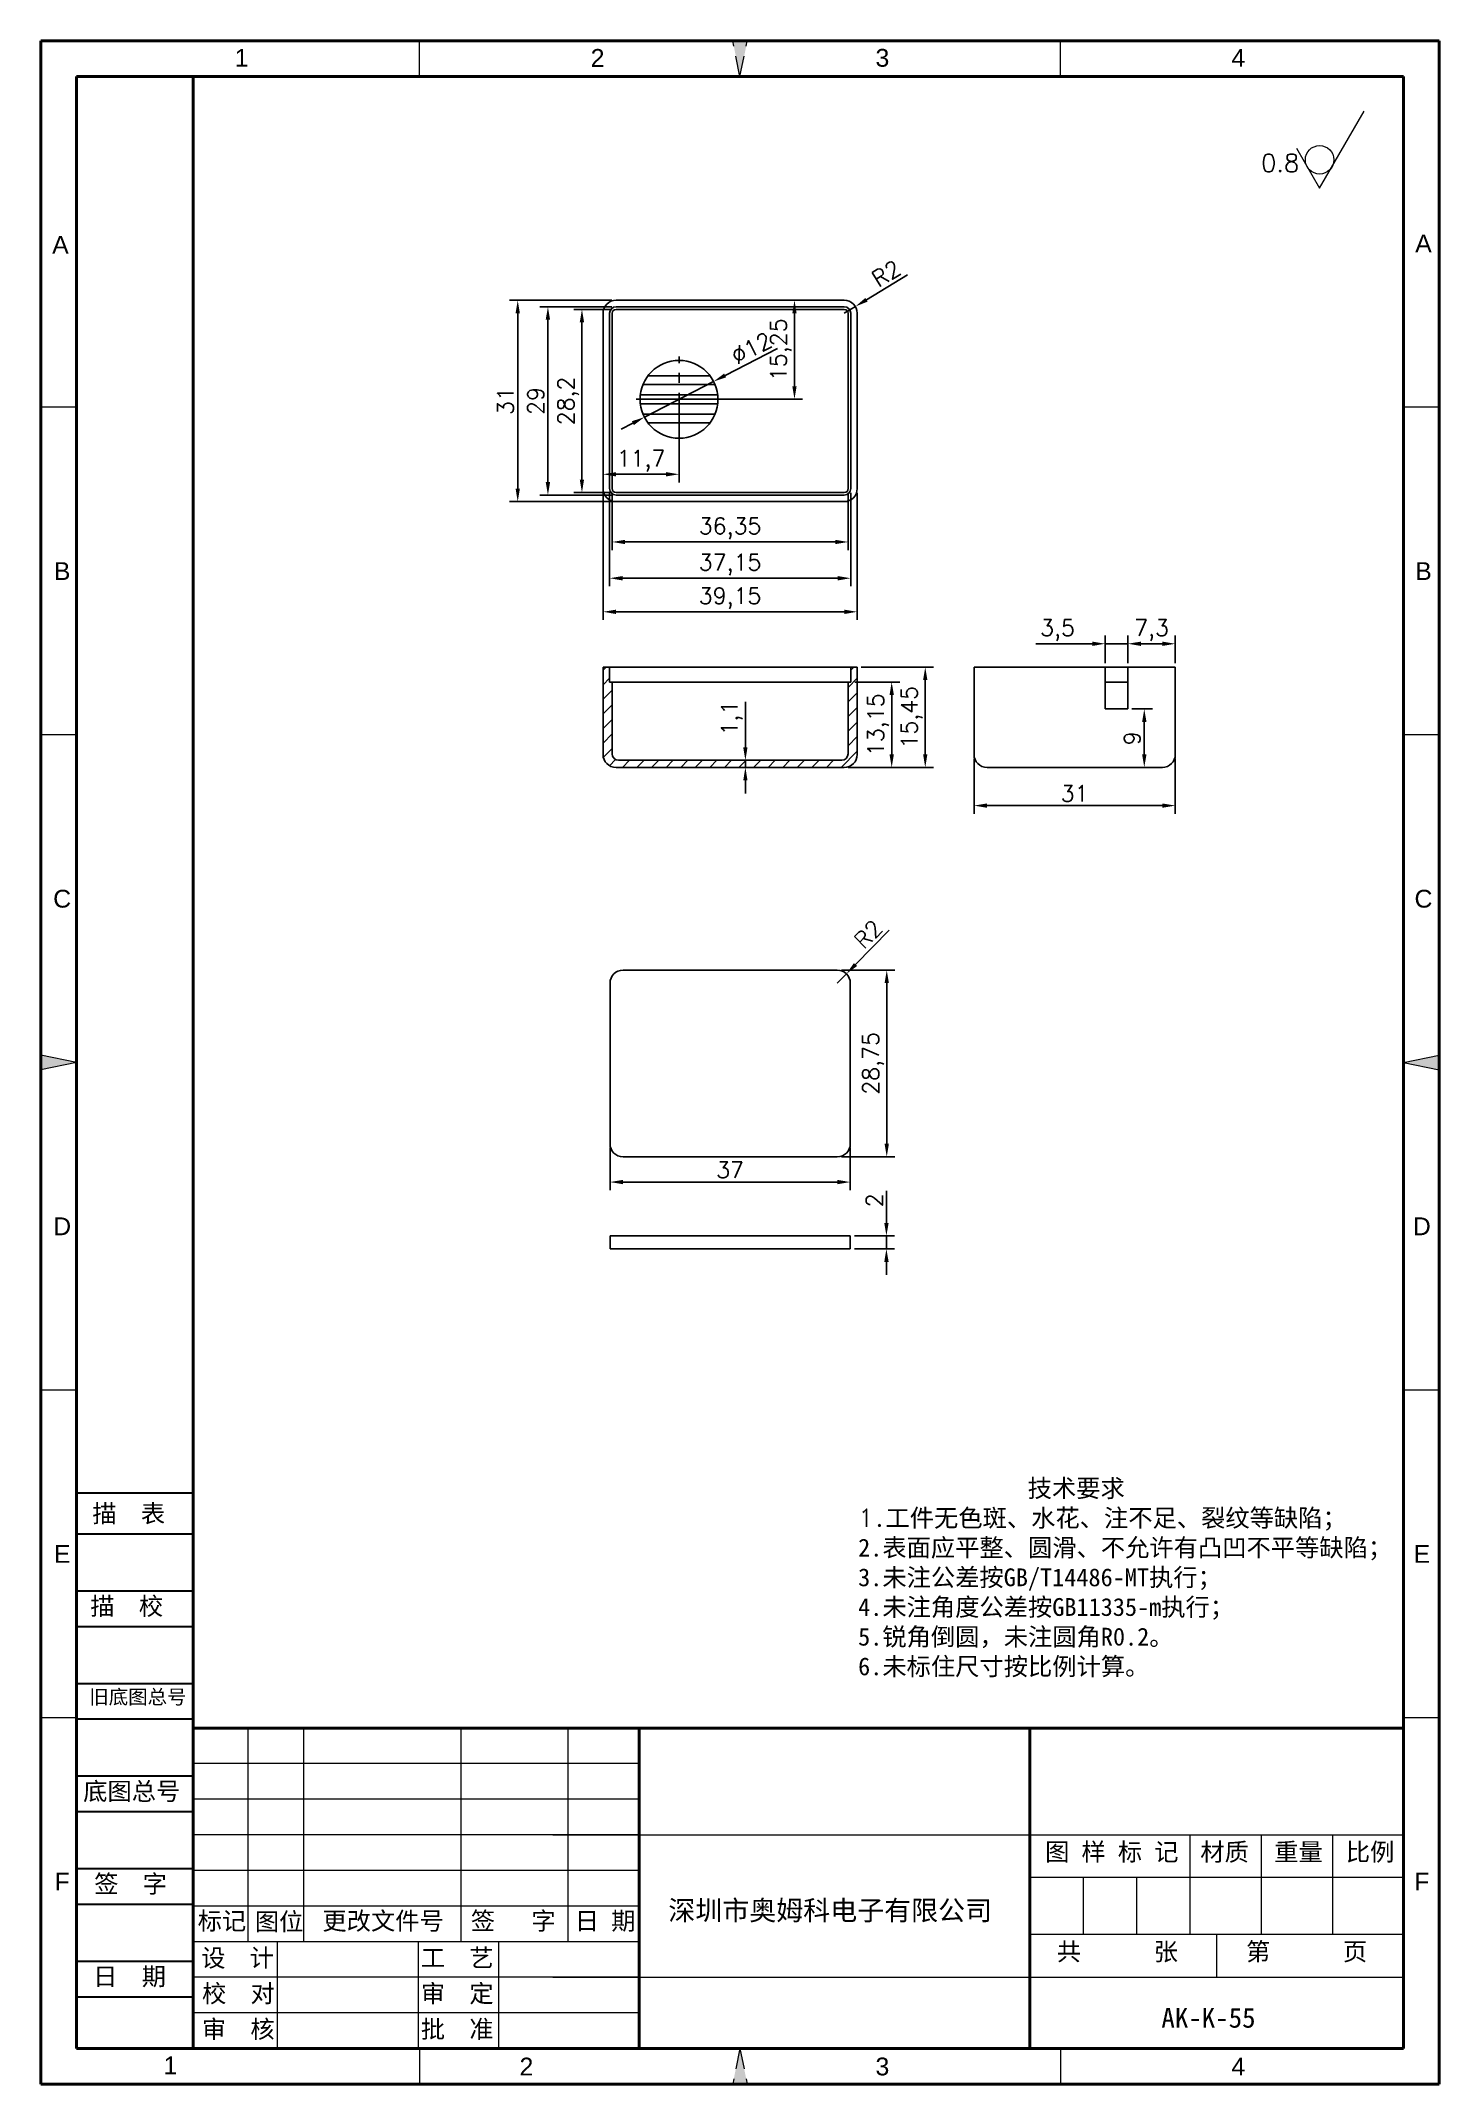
# Model space of a CAD drawing. Header units: millimetres. Extents: x 8575 to 8790, y -471 to -157.
import ezdxf
from ezdxf.enums import TextEntityAlignment as Align

# ---------------------------------------------------------------- set-up
doc = ezdxf.new("R2010")
doc.units = ezdxf.units.MM
for name, pattern in [('ACAD_ISO10W100', [18, 12, -3, 0, -3]), ('CENTER', [50.8, 31.75, -6.35, 6.35, -6.35]), ('HIDDEN2', [4.7625, 3.175, -1.5875])]:
    doc.linetypes.add(name, pattern=pattern)
for name, color, linetype, lineweight in [('dim', 82, 'Continuous', 9), ('图层1', 7, 'ACAD_ISO10W100', 15), ('图层2', 7, 'Continuous', 30), ('图层3', 7, 'Continuous', 15), ('图层4', 7, 'Continuous', 40), ('图层5', 7, 'HIDDEN2', 15), ('细实线', 3, 'Continuous', 18)]:
    doc.layers.add(name, color=color, linetype=linetype, lineweight=lineweight)
doc.layers.add('尺寸线', color=7, linetype='Continuous')
doc.styles.get("Standard").update_dxf_attribs({"font": 'txt', "bigfont": 'gbcbig.shx'})
doc.styles.add('样式 3', font='', dxfattribs={"height": 3.8})
doc.styles.get('样式 3').set_extended_font_data('Arial')
doc.dimstyles.new('ISO-25', dxfattribs={"dimtxt": 2.5, "dimasz": 2.5, "dimexe": 1.25, "dimexo": 0.625, "dimtad": 1, "dimtxsty": 'Standard', "dimcen": 2.5, "dimadec": 0, "dimazin": 0, "dimtfac": 1, "dimtmove": 0, "dimatfit": 3, "dimfxl": 0, "dimarcsym": 0})

# ---------------------------------------------------------------- blocks, each defined once
blk = doc.blocks.new('*D358')
at = {"layer": 'Defpoints', "color": 0}
for p in [(8648.24, -196.63), (8663.38, -196.63), (8663.38, -227.63)]:
    blk.add_point(p, dxfattribs=at)
at = {"layer": 'dim', "color": 0, "lineweight": -2}
for p, q in [((8662.75, -196.63), (8646.99, -196.63)), ((8648.24, -225.63), (8648.24, -198.63)), ((8662.75, -227.63), (8646.99, -227.63))]:
    blk.add_line(p, q, dxfattribs=at)
at = {"layer": 'dim', "color": 0}
for points in [[(8647.91, -198.63), (8648.57, -198.63), (8648.24, -196.63)], [(8647.91, -225.63), (8648.57, -225.63), (8648.24, -227.63)]]:
    blk.add_solid(points, dxfattribs=at)
at = {"layer": 'dim', "color": 0, "insert": (8646.36, -212.13), "char_height": 2.5, "attachment_point": 5, "rotation": 90}
blk.add_mtext('31', dxfattribs=at)
blk = doc.blocks.new('*D359')
at = {"layer": 'Defpoints', "color": 0}
for p in [(8661.38, -225.63), (8700.53, -225.63), (8700.53, -244.59)]:
    blk.add_point(p, dxfattribs=at)
at = {"layer": 'dim', "color": 0, "lineweight": -2}
for p, q in [((8661.38, -226.25), (8661.38, -245.84)), ((8700.53, -226.25), (8700.53, -245.84)), ((8663.38, -244.59), (8698.53, -244.59))]:
    blk.add_line(p, q, dxfattribs=at)
at = {"layer": 'dim', "color": 0}
for points in [[(8663.38, -244.26), (8663.38, -244.93), (8661.38, -244.59)], [(8698.53, -244.26), (8698.53, -244.93), (8700.53, -244.59)]]:
    blk.add_solid(points, dxfattribs=at)
at = {"layer": 'dim', "color": 0, "insert": (8680.95, -242.51), "char_height": 2.5, "attachment_point": 5}
blk.add_mtext('39,15', dxfattribs=at)
blk = doc.blocks.new('*D360')
at = {"layer": 'Defpoints', "color": 0}
for p in [(8662.38, -225.63), (8699.53, -225.63), (8662.38, -239.42)]:
    blk.add_point(p, dxfattribs=at)
at = {"layer": 'dim', "color": 0, "lineweight": -2}
for p, q in [((8662.38, -226.25), (8662.38, -240.67)), ((8699.53, -226.25), (8699.53, -240.67)), ((8697.53, -239.42), (8664.38, -239.42))]:
    blk.add_line(p, q, dxfattribs=at)
at = {"layer": 'dim', "color": 0}
for points in [[(8664.38, -239.09), (8664.38, -239.76), (8662.38, -239.42)], [(8697.53, -239.09), (8697.53, -239.76), (8699.53, -239.42)]]:
    blk.add_solid(points, dxfattribs=at)
at = {"layer": 'dim', "color": 0, "insert": (8680.95, -237.34), "char_height": 2.5, "attachment_point": 5}
blk.add_mtext('37,15', dxfattribs=at)
blk = doc.blocks.new('*D361')
at = {"layer": 'Defpoints', "color": 0}
for p in [(8662.78, -225.63), (8699.13, -225.63), (8699.13, -233.84)]:
    blk.add_point(p, dxfattribs=at)
at = {"layer": 'dim', "color": 0, "lineweight": -2}
for p, q in [((8662.78, -226.25), (8662.78, -235.09)), ((8699.13, -226.25), (8699.13, -235.09)), ((8664.78, -233.84), (8697.13, -233.84))]:
    blk.add_line(p, q, dxfattribs=at)
at = {"layer": 'dim', "color": 0}
for points in [[(8664.78, -233.51), (8664.78, -234.17), (8662.78, -233.84)], [(8697.13, -233.51), (8697.13, -234.17), (8699.13, -233.84)]]:
    blk.add_solid(points, dxfattribs=at)
at = {"layer": 'dim', "color": 0, "insert": (8680.95, -231.76), "char_height": 2.5, "attachment_point": 5}
blk.add_mtext('36,35', dxfattribs=at)
blk = doc.blocks.new('*D362')
at = {"layer": 'Defpoints', "color": 0}
for p in [(8652.89, -197.63), (8663.38, -197.63), (8663.38, -226.63)]:
    blk.add_point(p, dxfattribs=at)
at = {"layer": 'dim', "color": 0, "lineweight": -2}
for p, q in [((8662.75, -197.63), (8651.64, -197.63)), ((8652.89, -224.63), (8652.89, -199.63)), ((8662.75, -226.63), (8651.64, -226.63))]:
    blk.add_line(p, q, dxfattribs=at)
at = {"layer": 'dim', "color": 0}
for points in [[(8652.55, -199.63), (8653.22, -199.63), (8652.89, -197.63)], [(8652.55, -224.63), (8653.22, -224.63), (8652.89, -226.63)]]:
    blk.add_solid(points, dxfattribs=at)
at = {"layer": 'dim', "color": 0, "insert": (8651.01, -212.13), "char_height": 2.5, "attachment_point": 5, "rotation": 90}
blk.add_mtext('29', dxfattribs=at)
blk = doc.blocks.new('*D363')
at = {"layer": 'Defpoints', "color": 0}
for p in [(8663.38, -198.03), (8658.13, -226.23), (8663.38, -226.23)]:
    blk.add_point(p, dxfattribs=at)
at = {"layer": 'dim', "color": 0, "lineweight": -2}
for p, q in [((8662.75, -198.03), (8656.88, -198.03)), ((8658.13, -200.03), (8658.13, -224.23)), ((8662.75, -226.23), (8656.88, -226.23))]:
    blk.add_line(p, q, dxfattribs=at)
at = {"layer": 'dim', "color": 0}
for points in [[(8657.79, -200.03), (8658.46, -200.03), (8658.13, -198.03)], [(8657.79, -224.23), (8658.46, -224.23), (8658.13, -226.23)]]:
    blk.add_solid(points, dxfattribs=at)
at = {"layer": 'dim', "color": 0, "insert": (8656.04, -212.13), "char_height": 2.5, "attachment_point": 5, "rotation": 90}
blk.add_mtext('28,2', dxfattribs=at)
blk = doc.blocks.new('*D364')
at = {"layer": 'Defpoints', "color": 0}
for p in [(8700.24, -197.59), (8698.53, -198.63)]:
    blk.add_point(p, dxfattribs=at)
at = {"layer": 'dim', "color": 0, "lineweight": -2}
for p, q in [((8708.29, -192.7), (8701.95, -196.55)), ((8698.53, -198.63), (8700.24, -197.59))]:
    blk.add_line(p, q, dxfattribs=at)
at = {"layer": 'dim', "color": 0}
blk.add_solid([(8701.77, -196.27), (8702.12, -196.84), (8700.24, -197.59)], dxfattribs=at)
at = {"layer": 'dim', "color": 0, "insert": (8705, -192.51), "char_height": 2.5, "attachment_point": 5, "rotation": 31.2716}
blk.add_mtext('R2', dxfattribs=at)
blk = doc.blocks.new('*D365')
at = {"layer": 'Defpoints', "color": 0}
for p in [(8678.41, -209.13), (8667.75, -214.63)]:
    blk.add_point(p, dxfattribs=at)
at = {"layer": 'dim', "color": 0, "lineweight": -2}
for p, q in [((8688.26, -204.04), (8680.19, -208.21)), ((8667.75, -214.63), (8678.41, -209.13)), ((8665.97, -215.55), (8664.19, -216.47))]:
    blk.add_line(p, q, dxfattribs=at)
at = {"layer": 'dim', "color": 0}
for points in [[(8680.03, -207.91), (8680.34, -208.5), (8678.41, -209.13)], [(8665.82, -215.25), (8666.12, -215.85), (8667.75, -214.63)]]:
    blk.add_solid(points, dxfattribs=at)
at = {"layer": 'dim', "color": 0, "insert": (8684.25, -204), "char_height": 2.5, "attachment_point": 5, "rotation": 27.3189}
blk.add_mtext('∅12', dxfattribs=at)
blk = doc.blocks.new('*D366')
at = {"layer": 'Defpoints', "color": 0}
for p in [(8673.08, -196.63), (8690.86, -196.63), (8673.08, -211.88)]:
    blk.add_point(p, dxfattribs=at)
at = {"layer": 'dim', "color": 0, "lineweight": -2}
for p, q in [((8673.7, -196.63), (8692.11, -196.63)), ((8690.86, -209.88), (8690.86, -198.63)), ((8673.7, -211.88), (8692.11, -211.88))]:
    blk.add_line(p, q, dxfattribs=at)
at = {"layer": 'dim', "color": 0}
for points in [[(8690.53, -198.63), (8691.19, -198.63), (8690.86, -196.63)], [(8690.53, -209.88), (8691.19, -209.88), (8690.86, -211.88)]]:
    blk.add_solid(points, dxfattribs=at)
at = {"layer": 'dim', "color": 0, "insert": (8688.78, -204.25), "char_height": 2.5, "attachment_point": 5, "rotation": 90}
blk.add_mtext('15,25', dxfattribs=at)
blk = doc.blocks.new('*D367')
at = {"layer": 'Defpoints', "color": 0}
for p in [(8661.38, -212.13), (8673.08, -211.88), (8661.38, -223.42)]:
    blk.add_point(p, dxfattribs=at)
at = {"layer": 'dim', "color": 0, "lineweight": -2}
for p, q in [((8661.38, -212.75), (8661.38, -224.67)), ((8673.08, -212.5), (8673.08, -224.67)), ((8671.08, -223.42), (8663.38, -223.42))]:
    blk.add_line(p, q, dxfattribs=at)
at = {"layer": 'dim', "color": 0}
for points in [[(8663.38, -223.09), (8663.38, -223.75), (8661.38, -223.42)], [(8671.08, -223.09), (8671.08, -223.75), (8673.08, -223.42)]]:
    blk.add_solid(points, dxfattribs=at)
at = {"layer": 'dim', "color": 0, "insert": (8667.23, -221.34), "char_height": 2.5, "attachment_point": 5}
blk.add_mtext('11,7', dxfattribs=at)
blk = doc.blocks.new('*D368')
at = {"layer": 'Defpoints', "color": 0}
for p in [(8700.53, -253.1), (8711, -253.1), (8698.53, -268.55)]:
    blk.add_point(p, dxfattribs=at)
at = {"layer": 'dim', "color": 0, "lineweight": -2}
for p, q in [((8701.15, -253.1), (8712.25, -253.1)), ((8711, -266.55), (8711, -255.1)), ((8699.15, -268.55), (8712.25, -268.55))]:
    blk.add_line(p, q, dxfattribs=at)
at = {"layer": 'dim', "color": 0}
for points in [[(8710.67, -255.1), (8711.33, -255.1), (8711, -253.1)], [(8710.67, -266.55), (8711.33, -266.55), (8711, -268.55)]]:
    blk.add_solid(points, dxfattribs=at)
at = {"layer": 'dim', "color": 0, "insert": (8708.92, -260.83), "char_height": 2.5, "attachment_point": 5, "rotation": 90}
blk.add_mtext('15,45', dxfattribs=at)
blk = doc.blocks.new('*D369')
at = {"layer": 'Defpoints', "color": 0}
for p in [(8699.53, -255.4), (8705.83, -255.4), (8698.53, -268.55)]:
    blk.add_point(p, dxfattribs=at)
at = {"layer": 'dim', "color": 0, "lineweight": -2}
for p, q in [((8700.15, -255.4), (8707.08, -255.4)), ((8705.83, -266.55), (8705.83, -257.4)), ((8699.15, -268.55), (8707.08, -268.55))]:
    blk.add_line(p, q, dxfattribs=at)
at = {"layer": 'dim', "color": 0}
for points in [[(8705.5, -257.4), (8706.17, -257.4), (8705.83, -255.4)], [(8705.5, -266.55), (8706.17, -266.55), (8705.83, -268.55)]]:
    blk.add_solid(points, dxfattribs=at)
at = {"layer": 'dim', "color": 0, "insert": (8703.75, -261.98), "char_height": 2.5, "attachment_point": 5, "rotation": 90}
blk.add_mtext('13,15', dxfattribs=at)
blk = doc.blocks.new('*D370')
at = {"layer": 'Defpoints', "color": 0}
for p in [(8680.95, -267.45), (8680.95, -268.55), (8683.3, -267.45)]:
    blk.add_point(p, dxfattribs=at)
at = {"layer": 'dim', "color": 0, "lineweight": -2}
for p, q in [((8683.3, -265.45), (8683.3, -258.45)), ((8681.58, -267.45), (8684.55, -267.45)), ((8681.58, -268.55), (8684.55, -268.55)), ((8683.3, -268.55), (8683.3, -267.45)), ((8683.3, -270.55), (8683.3, -272.55))]:
    blk.add_line(p, q, dxfattribs=at)
at = {"layer": 'dim', "color": 0}
for points in [[(8682.97, -265.45), (8683.63, -265.45), (8683.3, -267.45)], [(8682.97, -270.55), (8683.63, -270.55), (8683.3, -268.55)]]:
    blk.add_solid(points, dxfattribs=at)
at = {"layer": 'dim', "color": 0, "insert": (8681.22, -260.95), "char_height": 2.5, "attachment_point": 5, "rotation": 90}
blk.add_mtext('1,1', dxfattribs=at)
blk = doc.blocks.new('*D371')
at = {"layer": 'Defpoints', "color": 0}
for p in [(8718.51, -266.63), (8749.51, -266.55), (8749.51, -274.43)]:
    blk.add_point(p, dxfattribs=at)
at = {"layer": 'dim', "color": 0, "lineweight": -2}
for p, q in [((8718.51, -267.25), (8718.51, -275.68)), ((8749.51, -267.18), (8749.51, -275.68)), ((8720.51, -274.43), (8747.51, -274.43))]:
    blk.add_line(p, q, dxfattribs=at)
at = {"layer": 'dim', "color": 0}
for points in [[(8720.51, -274.1), (8720.51, -274.76), (8718.51, -274.43)], [(8747.51, -274.1), (8747.51, -274.76), (8749.51, -274.43)]]:
    blk.add_solid(points, dxfattribs=at)
at = {"layer": 'dim', "color": 0, "insert": (8734.01, -272.56), "char_height": 2.5, "attachment_point": 5}
blk.add_mtext('31', dxfattribs=at)
blk = doc.blocks.new('*D372')
at = {"layer": 'Defpoints', "color": 0}
for p in [(8742.21, -259.55), (8742.21, -268.55), (8744.73, -268.55)]:
    blk.add_point(p, dxfattribs=at)
at = {"layer": 'dim', "color": 0, "lineweight": -2}
for p, q in [((8742.84, -259.55), (8745.98, -259.55)), ((8744.73, -261.55), (8744.73, -266.55)), ((8742.84, -268.55), (8745.98, -268.55))]:
    blk.add_line(p, q, dxfattribs=at)
at = {"layer": 'dim', "color": 0}
for points in [[(8744.4, -261.55), (8745.07, -261.55), (8744.73, -259.55)], [(8744.4, -266.55), (8745.07, -266.55), (8744.73, -268.55)]]:
    blk.add_solid(points, dxfattribs=at)
at = {"layer": 'dim', "color": 0, "insert": (8742.86, -264.05), "char_height": 2.5, "attachment_point": 5, "rotation": 90}
blk.add_mtext('9', dxfattribs=at)
blk = doc.blocks.new('*D373')
at = {"layer": 'Defpoints', "color": 0}
for p in [(8742.21, -249.51), (8738.71, -253.1), (8742.21, -253.1)]:
    blk.add_point(p, dxfattribs=at)
at = {"layer": 'dim', "color": 0, "lineweight": -2}
for p, q in [((8738.71, -252.48), (8738.71, -248.26)), ((8742.21, -252.48), (8742.21, -248.26)), ((8736.71, -249.51), (8728.04, -249.51)), ((8742.21, -249.51), (8738.71, -249.51)), ((8744.21, -249.51), (8746.21, -249.51))]:
    blk.add_line(p, q, dxfattribs=at)
at = {"layer": 'dim', "color": 0}
for points in [[(8736.71, -249.18), (8736.71, -249.85), (8738.71, -249.51)], [(8744.21, -249.18), (8744.21, -249.85), (8742.21, -249.51)]]:
    blk.add_solid(points, dxfattribs=at)
at = {"layer": 'dim', "color": 0, "insert": (8731.38, -247.43), "char_height": 2.5, "attachment_point": 5}
blk.add_mtext('3,5', dxfattribs=at)
blk = doc.blocks.new('*D374')
at = {"layer": 'Defpoints', "color": 0}
for p in [(8749.51, -249.51), (8742.21, -253.1), (8749.51, -253.1)]:
    blk.add_point(p, dxfattribs=at)
at = {"layer": 'dim', "color": 0, "lineweight": -2}
for p, q in [((8742.21, -252.48), (8742.21, -248.26)), ((8749.51, -252.48), (8749.51, -248.26)), ((8744.21, -249.51), (8747.51, -249.51))]:
    blk.add_line(p, q, dxfattribs=at)
at = {"layer": 'dim', "color": 0}
for points in [[(8744.21, -249.18), (8744.21, -249.85), (8742.21, -249.51)], [(8747.51, -249.18), (8747.51, -249.85), (8749.51, -249.51)]]:
    blk.add_solid(points, dxfattribs=at)
at = {"layer": 'dim', "color": 0, "insert": (8745.86, -247.43), "char_height": 2.5, "attachment_point": 5}
blk.add_mtext('7,3', dxfattribs=at)
blk = doc.blocks.new('*D375')
at = {"layer": 'Defpoints', "color": 0}
for p in [(8697.45, -301.75), (8698.86, -300.32)]:
    blk.add_point(p, dxfattribs=at)
at = {"layer": 'dim', "color": 0, "lineweight": -2}
for p, q in [((8705.46, -293.61), (8700.26, -298.9)), ((8697.45, -301.75), (8698.86, -300.32))]:
    blk.add_line(p, q, dxfattribs=at)
at = {"layer": 'dim', "color": 0}
blk.add_solid([(8700.02, -298.66), (8700.5, -299.13), (8698.86, -300.32)], dxfattribs=at)
at = {"layer": 'dim', "color": 0, "insert": (8702.22, -294.22), "char_height": 2.5, "attachment_point": 5, "rotation": 45.5027}
blk.add_mtext('R2', dxfattribs=at)
blk = doc.blocks.new('*D376')
at = {"layer": 'Defpoints', "color": 0}
for p in [(8697.45, -299.75), (8705.07, -299.75), (8697.45, -328.5)]:
    blk.add_point(p, dxfattribs=at)
at = {"layer": 'dim', "color": 0, "lineweight": -2}
for p, q in [((8698.08, -299.75), (8706.32, -299.75)), ((8705.07, -326.5), (8705.07, -301.75)), ((8698.08, -328.5), (8706.32, -328.5))]:
    blk.add_line(p, q, dxfattribs=at)
at = {"layer": 'dim', "color": 0}
for points in [[(8704.74, -301.75), (8705.4, -301.75), (8705.07, -299.75)], [(8704.74, -326.5), (8705.4, -326.5), (8705.07, -328.5)]]:
    blk.add_solid(points, dxfattribs=at)
at = {"layer": 'dim', "color": 0, "insert": (8702.99, -314.12), "char_height": 2.5, "attachment_point": 5, "rotation": 90}
blk.add_mtext('28,75', dxfattribs=at)
blk = doc.blocks.new('*D377')
at = {"layer": 'Defpoints', "color": 0}
for p in [(8662.45, -326.5), (8699.45, -326.5), (8662.45, -332.39)]:
    blk.add_point(p, dxfattribs=at)
at = {"layer": 'dim', "color": 0, "lineweight": -2}
for p, q in [((8662.45, -327.12), (8662.45, -333.64)), ((8699.45, -327.12), (8699.45, -333.64)), ((8697.45, -332.39), (8664.45, -332.39))]:
    blk.add_line(p, q, dxfattribs=at)
at = {"layer": 'dim', "color": 0}
for points in [[(8664.45, -332.05), (8664.45, -332.72), (8662.45, -332.39)], [(8697.45, -332.05), (8697.45, -332.72), (8699.45, -332.39)]]:
    blk.add_solid(points, dxfattribs=at)
at = {"layer": 'dim', "color": 0, "insert": (8680.95, -330.51), "char_height": 2.5, "attachment_point": 5}
blk.add_mtext('37', dxfattribs=at)
blk = doc.blocks.new('*D378')
at = {"layer": 'Defpoints', "color": 0}
for p in [(8699.45, -340.67), (8699.45, -342.67), (8705.02, -340.67)]:
    blk.add_point(p, dxfattribs=at)
at = {"layer": 'dim', "color": 0, "lineweight": -2}
for p, q in [((8705.02, -338.67), (8705.02, -333.75)), ((8700.08, -340.67), (8706.27, -340.67)), ((8700.08, -342.67), (8706.27, -342.67)), ((8705.02, -342.67), (8705.02, -340.67)), ((8705.02, -344.67), (8705.02, -346.67))]:
    blk.add_line(p, q, dxfattribs=at)
at = {"layer": 'dim', "color": 0}
for points in [[(8704.69, -338.67), (8705.36, -338.67), (8705.02, -340.67)], [(8704.69, -344.67), (8705.36, -344.67), (8705.02, -342.67)]]:
    blk.add_solid(points, dxfattribs=at)
at = {"layer": 'dim', "color": 0, "insert": (8703.15, -335.21), "char_height": 2.5, "attachment_point": 5, "rotation": 90}
blk.add_mtext('2', dxfattribs=at)

msp = doc.modelspace()

# ---------------------------------------------------------------- hatches: boundary and pattern name
h = msp.add_hatch()
h.set_pattern_fill('ANSI31', color=8, scale=0.5, style=0)
h.set_pattern_definition([(45, (-347.6963, 31.9224), (-1.12253202, 1.12253202), [])])
h.paths.add_polyline_path([(8700.529, -253.101), (8699.529, -253.101), (8699.529, -255.401), (8699.129, -255.401), (8699.129, -266.451, -0.4142136), (8698.129, -267.451), (8663.779, -267.451, -0.4142136), (8662.779, -266.451), (8662.779, -255.401), (8662.379, -255.401), (8662.379, -253.101), (8661.379, -253.101), (8661.379, -266.551, 0.4142136), (8663.379, -268.551), (8698.529, -268.551, 0.4142136), (8700.529, -266.551)])
at = {"layer": '图层1'}
for points in [[(8580.281, -313.979), (8574.799, -312.851), (8574.799, -315.107)], [(8784.66, -313.979), (8790.142, -312.851), (8790.142, -315.107)]]:
    msp.add_hatch(color=0, dxfattribs=at).paths.add_polyline_path(points)
at = {"layer": '图层5'}
for points in [[(8682.47, -162.175), (8681.342, -156.693), (8683.599, -156.693)], [(8682.47, -465.783), (8681.342, -471.265), (8683.599, -471.265)]]:
    msp.add_hatch(color=0, dxfattribs=at).paths.add_polyline_path(points)

# ---------------------------------------------------------------- linework, layer by layer
for p, q in [((8698.529, -196.63), (8663.379, -196.63)), ((8698.529, -197.63), (8663.379, -197.63)), ((8698.529, -198.03), (8663.379, -198.03)), ((8661.379, -198.63), (8661.379, -225.63)), ((8662.379, -198.63), (8662.379, -225.63)), ((8662.779, -198.63), (8662.779, -225.63)), ((8699.129, -225.63), (8699.129, -198.63)), ((8699.529, -225.63), (8699.529, -198.63)), ((8700.529, -225.63), (8700.529, -198.63)), ((8663.379, -226.23), (8698.529, -226.23)), ((8663.379, -226.63), (8698.529, -226.63)), ((8663.379, -227.63), (8698.529, -227.63)), ((8700.529, -253.101), (8661.379, -253.101)), ((8661.379, -253.101), (8661.379, -266.551)), ((8662.379, -253.101), (8662.379, -255.401)), ((8699.529, -253.101), (8699.529, -255.401)), ((8700.529, -266.551), (8700.529, -253.101)), ((8718.512, -253.101), (8749.512, -253.101)), ((8718.512, -266.551), (8718.512, -253.101)), ((8738.712, -259.551), (8738.712, -253.101)), ((8742.212, -259.551), (8742.212, -253.101)), ((8749.512, -266.551), (8749.512, -253.101)), ((8662.379, -255.401), (8662.779, -255.401)), ((8662.779, -255.401), (8662.779, -266.451)), ((8699.129, -255.401), (8662.779, -255.401)), ((8699.529, -255.401), (8699.129, -255.401)), ((8699.129, -255.401), (8699.129, -266.451)), ((8738.712, -255.401), (8742.212, -255.401)), ((8738.712, -259.551), (8742.212, -259.551)), ((8663.379, -268.551), (8698.529, -268.551)), ((8698.129, -267.451), (8663.779, -267.451)), ((8747.512, -268.551), (8720.512, -268.551)), ((8662.454, -326.499), (8662.454, -301.749)), ((8664.454, -299.749), (8697.454, -299.749)), ((8699.454, -301.749), (8699.454, -326.499)), ((8697.454, -328.499), (8664.454, -328.499)), ((8662.454, -342.668), (8662.454, -340.668)), ((8662.454, -340.668), (8699.454, -340.668)), ((8699.454, -342.668), (8662.454, -342.668)), ((8699.454, -340.668), (8699.454, -342.668))]:
    msp.add_line(p, q)
at = {"color": 1, "linetype": 'CENTER', "ltscale": 0.24}
for p, q in [((8673.079, -218.48), (8673.079, -205.28)), ((8666.479, -211.88), (8679.679, -211.88))]:
    msp.add_line(p, q, dxfattribs=at)
for points in [[(8667.527, -209.605), (8678.631, -209.605)], [(8677.86, -208.255), (8668.298, -208.255)], [(8679.041, -211.205), (8667.117, -211.205)], [(8667.117, -212.555), (8679.041, -212.555)], [(8667.527, -214.155), (8678.631, -214.155)], [(8677.86, -215.505), (8668.298, -215.505)]]:
    msp.add_lwpolyline(points)
msp.add_circle((8673.079, -211.88), 6)
for centre, radius, start, end in [((8663.379, -198.63), 2, 90, 180), ((8663.379, -198.63), 1, 90, 180), ((8663.379, -198.63), 0.6, 90, 180), ((8698.529, -198.63), 2, 360, 90), ((8698.529, -198.63), 1, 360, 90), ((8698.529, -198.63), 0.6, 360, 90), ((8663.379, -225.63), 2, 180, 270), ((8663.379, -225.63), 1, 180, 270), ((8663.379, -225.63), 0.6, 180, 270), ((8698.529, -225.63), 2, 270, 0), ((8698.529, -225.63), 0.6, 270, 0), ((8698.529, -225.63), 1, 270, 0), ((8663.379, -266.551), 2, 180, 270), ((8663.779, -266.451), 1, 180, 270), ((8698.129, -266.451), 1, 270, 0), ((8698.529, -266.551), 2, 270, 0), ((8720.512, -266.551), 2, 180, 270), ((8747.512, -266.551), 2, 270, 0), ((8664.454, -301.749), 2, 90, 180), ((8697.454, -301.749), 2, 0, 90), ((8664.454, -326.499), 2, 180, 270), ((8697.454, -326.499), 2, 270, 0)]:
    msp.add_arc(centre, radius, start, end)
at = {"layer": '图层1', "color": 0}
for p, q in [((8633.13, -162.175), (8633.13, -156.693)), ((8731.811, -162.175), (8731.811, -156.693)), ((8580.281, -213.105), (8574.799, -213.105)), ((8790.142, -213.105), (8784.66, -213.105)), ((8580.281, -263.542), (8574.799, -263.542)), ((8790.142, -263.542), (8784.66, -263.542)), ((8580.281, -313.979), (8574.799, -312.851)), ((8580.281, -313.979), (8574.799, -315.107)), ((8784.66, -313.979), (8790.142, -312.851)), ((8784.66, -313.979), (8790.142, -315.107)), ((8580.281, -364.416), (8574.799, -364.416)), ((8790.142, -364.416), (8784.66, -364.416)), ((8580.281, -414.853), (8574.799, -414.853)), ((8790.142, -414.853), (8784.66, -414.853)), ((8735.32, -439.468), (8735.32, -448.24)), ((8743.543, -439.468), (8743.543, -448.24)), ((8615.308, -449.336), (8615.308, -443.854)), ((8615.308, -449.336), (8615.308, -443.854))]:
    msp.add_line(p, q, dxfattribs=at)
at = {"layer": '图层2', "color": 0}
for p, q in [((8598.275, -380.259), (8580.281, -380.259)), ((8598.275, -386.587), (8580.281, -386.587)), ((8598.275, -386.587), (8588.717, -386.587)), ((8598.275, -395.358), (8580.281, -395.358)), ((8598.275, -400.841), (8580.281, -400.841)), ((8598.275, -400.841), (8588.717, -400.841)), ((8598.275, -400.841), (8588.717, -400.841)), ((8598.275, -409.612), (8580.281, -409.612)), ((8598.275, -415.095), (8580.281, -415.095)), ((8598.275, -415.095), (8588.717, -415.095)), ((8598.275, -423.866), (8580.281, -423.866)), ((8598.275, -429.348), (8580.281, -429.348)), ((8598.275, -429.348), (8588.717, -429.348)), ((8598.275, -438.12), (8580.281, -438.12)), ((8598.275, -443.602), (8580.281, -443.602)), ((8598.275, -443.602), (8588.717, -443.602)), ((8598.275, -452.374), (8580.281, -452.374)), ((8598.275, -457.856), (8580.281, -457.856))]:
    msp.add_line(p, q, dxfattribs=at)
at = {"layer": '图层3', "color": 0}
for p, q in [((8606.708, -449.336), (8606.708, -416.442)), ((8615.308, -443.854), (8615.308, -416.442)), ((8639.553, -449.271), (8639.553, -416.442)), ((8655.999, -449.256), (8655.999, -416.442)), ((8666.964, -421.925), (8598.275, -421.925)), ((8666.964, -427.407), (8598.275, -427.407)), ((8666.964, -427.407), (8598.275, -427.407)), ((8666.964, -432.889), (8598.275, -432.889)), ((8653.649, -432.889), (8784.66, -432.889)), ((8751.766, -432.889), (8751.766, -448.24)), ((8762.731, -432.889), (8762.731, -448.24)), ((8773.695, -432.889), (8773.695, -448.24)), ((8666.964, -438.371), (8598.275, -438.371)), ((8784.66, -439.468), (8727.096, -439.468)), ((8751.766, -439.468), (8751.766, -448.24)), ((8666.964, -443.854), (8598.275, -443.854)), ((8666.964, -449.336), (8598.275, -449.336)), ((8611.225, -465.783), (8611.225, -449.336)), ((8632.949, -465.783), (8632.949, -449.271)), ((8645.313, -465.718), (8645.313, -449.271)), ((8784.66, -448.24), (8727.096, -448.24)), ((8755.878, -448.24), (8755.878, -454.818)), ((8666.964, -454.818), (8598.275, -454.818)), ((8666.964, -454.818), (8598.573, -454.818)), ((8653.649, -454.818), (8784.66, -454.818)), ((8598.275, -457.856), (8598.12, -457.856)), ((8666.964, -460.301), (8598.275, -460.301)), ((8633.13, -465.783), (8633.13, -471.265)), ((8731.811, -465.783), (8731.811, -471.265)), ((8731.811, -465.783), (8731.811, -471.265))]:
    msp.add_line(p, q, dxfattribs=at)
at = {"layer": '图层4', "color": 0}
for p, q in [((8598.275, -465.783), (8598.275, -162.175)), ((8598.275, -416.442), (8598.275, -465.783)), ((8784.66, -416.442), (8598.275, -416.442)), ((8702.171, -416.442), (8603.49, -416.442)), ((8666.964, -465.783), (8666.964, -416.442)), ((8727.096, -465.783), (8727.096, -416.442)), ((8598.275, -439.468), (8598.275, -465.783))]:
    msp.add_line(p, q, dxfattribs=at)
at = {"layer": '图层5', "color": 0}
for p, q in [((8682.47, -162.175), (8681.342, -156.693)), ((8682.47, -162.175), (8683.599, -156.693)), ((8666.964, -449.336), (8598.275, -449.336)), ((8682.47, -465.783), (8681.342, -471.265)), ((8682.47, -465.783), (8683.599, -471.265))]:
    msp.add_line(p, q, dxfattribs=at)
at = {"layer": '尺寸线', "color": 0, "lineweight": 40}
for p, q in [((8574.799, -156.693), (8790.142, -156.693)), ((8574.799, -156.693), (8574.799, -471.265)), ((8790.142, -156.693), (8790.142, -471.265)), ((8580.281, -162.175), (8784.66, -162.175)), ((8580.281, -162.175), (8580.281, -465.783)), ((8784.66, -162.175), (8784.66, -465.783)), ((8580.281, -465.783), (8784.66, -465.783)), ((8574.799, -471.265), (8790.142, -471.265))]:
    msp.add_line(p, q, dxfattribs=at)
at = {"layer": '细实线', "color": 0}
for p, q in [((8771.732, -179.391), (8778.585, -167.521)), ((8768.163, -173.209), (8771.732, -179.391))]:
    msp.add_line(p, q, dxfattribs=at)
msp.add_circle((8771.732, -175.005), 2.193, dxfattribs=at)

# ---------------------------------------------------------------- texts
at = {"layer": '图层1', "color": 0, "style": '样式 3'}
for s, p in [('B', (8578.079, -238.324)), ('B', (8787.727, -238.324)), ('C', (8578.079, -288.76)), ('C', (8787.727, -288.76)), ('D', (8578.079, -339.197)), ('D', (8787.47, -339.197)), ('E', (8578.079, -389.634)), ('E', (8787.47, -389.634)), ('F', (8578.079, -440.071)), ('F', (8787.47, -440.071))]:
    msp.add_text(s, height=2.741, dxfattribs=at).set_placement(p, align=Align.MIDDLE)
at = {"layer": '图层1', "color": 0, "attachment_point": 1}
for s, insert, char_height, width in [('{\\fSimSun|b0|i0|c134|p2;图 样 标 记}', (8729.451, -434.133), 2.74113, 34.00793), ('{\\fSimSun|b0|i0|c134|p2;材质 }', (8753.358, -434.145), 2.74113, 22.86138), ('{\\fSimSun|b0|i0|c134|p2;深圳市奥姆科电子有限公司}', (8671.437, -442.99), 3.0457, 57.54952), ('{\\fSimSun|b0|i0|c134|p2;标记}', (8598.948, -444.763), 2.74113, 7.67517), ('{\\fSimSun|b0|i0|c134|p2;图位}', (8607.751, -444.874), 2.74113, 7.67517), ('{\\fSimSun|b0|i0|c134|p2;更改文件号}', (8618.159, -444.763), 2.74113, 22.86138), ('{\\fSimSun|b0|i0|c134|p2;审  核}', (8599.593, -461.417), 2.74113, 22.22873), ('{\\fSimSun|b0|i0|c134|p2;批  准}', (8633.317, -461.417), 2.74113, 22.86138), ('{\\fSimSun|b0|i0|c134|p2;AK-K-55}', (8747.367, -459.53), 3.0457, 37.78658)]:
    msp.add_mtext(s, dxfattribs=dict(at, insert=insert, char_height=char_height, width=width))
at = {"layer": '图层2', "color": 0, "attachment_point": 1}
for s, insert, char_height, width in [('{\\fSimSun|b0|i0|c134|p2;描\\fSimSun|b0|i0|c0|p2;  \\fSimSun|b0|i0|c134|p2;表}', (8582.731, -382.046), 2.7411, 30.71591), ('{\\fSimSun|b0|i0|c134|p2;描\\fSimSun|b0|i0|c0|p2;  \\fSimSun|b0|i0|c134|p2;校}', (8582.419, -396.299), 2.7411, 30.71591), ('{\\fSimSun|b0|i0|c134|p2;旧底图总号}', (8582.264, -410.553), 2.19291, 30.71591), ('{\\fSimSun|b0|i0|c134|p2;底图总号}', (8581.314, -424.807), 2.7411, 30.71591), ('{\\fSimSun|b0|i0|c134|p2;重量 }', (8764.74, -434.145), 2.74113, 22.86138), ('{\\fSimSun|b0|i0|c134|p2;比例 }', (8775.768, -434.145), 2.74113, 22.86138), ('{\\fSimSun|b0|i0|c134|p2;签\\fSimSun|b0|i0|c0|p2;  \\fSimSun|b0|i0|c134|p2;字}', (8583.012, -439.061), 2.7411, 30.71591), ('{\\fSimSun|b0|i0|c134|p2;签   字}', (8641.016, -444.763), 2.74113, 22.86138), ('{\\fSimSun|b0|i0|c134|p2;日 期}', (8657.029, -444.763), 2.74113, 22.86138), ('{\\fSimSun|b0|i0|c134|p2;共      张}', (8731.257, -449.484), 2.74113, 30.3281), ('{\\fSimSun|b0|i0|c134|p2;第      页}', (8760.404, -449.484), 2.74113, 28.15045), ('{\\fSimSun|b0|i0|c134|p2;日\\fSimSun|b0|i0|c0|p2;  \\fSimSun|b0|i0|c134|p2;期}', (8582.856, -453.314), 2.7411, 30.71591), ('{\\fSimSun|b0|i0|c134|p2;设  计}', (8599.487, -450.453), 2.74113, 21.24817), ('{\\fSimSun|b0|i0|c134|p2;工  艺}', (8633.317, -450.453), 2.74113, 22.86138), ('{\\fSimSun|b0|i0|c134|p2;校  对}', (8599.619, -455.935), 2.74113, 19.87519), ('{\\fSimSun|b0|i0|c134|p2;审  定}', (8633.317, -455.935), 2.74113, 22.86138)]:
    msp.add_mtext(s, dxfattribs=dict(at, insert=insert, char_height=char_height, width=width))
at = {"layer": '图层3', "color": 0, "insert": (8700.661, -378.16), "char_height": 2.74113, "width": 129.83197, "attachment_point": 1}
msp.add_mtext('{\\fSimSun|b0|i0|c134|p54;              技术要求\\P}1{\\fSimSun|b0|i0|c134|p54;.工件无色斑、水花、注不足、裂纹等缺陷；\\P2.表面应平整、圆滑、不允许有凸凹不平等缺陷；\\P3.未注公差按GB/T14486-MT执行；\\P4.未注角度公差按GB11335-m执行；\\P5.锐角倒圆，未注圆角R0.2。}\\P{\\fSimSun|b0|i0|c134|p2;6.未标住尺寸按比例计算。}', dxfattribs=at)
at = {"layer": '图层5', "color": 0, "style": '样式 3'}
for s, p in [('1', (8605.719, -159.301)), ('2', (8660.541, -159.301)), ('3', (8704.4, -159.301)), ('4', (8759.222, -159.301)), ('A', (8577.813, -188.086)), ('A', (8787.727, -187.887)), ('1', (8594.754, -468.38)), ('2', (8649.577, -468.544)), ('3', (8704.4, -468.544)), ('4', (8759.222, -468.544))]:
    msp.add_text(s, height=2.741, dxfattribs=at).set_placement(p, align=Align.MIDDLE)
at = {"layer": '细实线', "color": 0, "insert": (8762.718, -174.128), "char_height": 2.7411, "width": 10.23388, "attachment_point": 1}
msp.add_mtext('0.8', dxfattribs=at)

# ---------------------------------------------------------------- dimensions: what is measured, and where the dimension line sits
at = {"layer": 'dim'}
for center, mpoint, picture, middle in [((8698.529, -198.63), (8700.238, -197.591), '*D364', (8704.999, -192.506)), ((8697.454, -301.749), (8698.856, -300.322), '*D375', (8702.22, -294.223))]:
    dim = msp.add_radius_dim(center=center, mpoint=mpoint, dimstyle='ISO-25', override={"dimasz": 2}, dxfattribs=at)
    dim.commit()
    dim.dimension.update_dxf_attribs({"geometry": picture, "text_midpoint": middle})
for base, p1, p2, picture, middle in [((8648.239, -196.63), (8663.379, -227.63), (8663.379, -196.63), '*D358', (8646.364, -212.13)), ((8652.887, -197.63), (8663.379, -226.63), (8663.379, -197.63), '*D362', (8651.012, -212.13)), ((8658.127, -226.23), (8663.379, -198.03), (8663.379, -226.23), '*D363', (8656.043, -212.13)), ((8690.859, -196.63), (8673.079, -211.88), (8673.079, -196.63), '*D366', (8688.776, -204.255)), ((8710.999, -253.101), (8698.529, -268.551), (8700.529, -253.101), '*D368', (8708.916, -260.826)), ((8705.835, -255.401), (8698.529, -268.551), (8699.529, -255.401), '*D369', (8703.752, -261.976)), ((8683.299, -267.451), (8680.954, -268.551), (8680.954, -267.451), '*D370', (8681.216, -260.951)), ((8744.734, -268.551), (8742.212, -259.551), (8742.212, -268.551), '*D372', (8742.859, -264.051)), ((8705.071, -299.749), (8697.454, -328.499), (8697.454, -299.749), '*D376', (8702.988, -314.124)), ((8705.024, -340.668), (8699.454, -342.668), (8699.454, -340.668), '*D378', (8703.149, -335.21))]:
    dim = msp.add_linear_dim(base=base, p1=p1, p2=p2, angle=90, dimstyle='ISO-25', override={"dimasz": 2}, dxfattribs=at)
    dim.commit()
    dim.dimension.update_dxf_attribs({"geometry": picture, "text_midpoint": middle})
dim = msp.add_diameter_dim_2p(p1=(8667.748, -214.633), p2=(8678.41, -209.126), dimstyle='ISO-25', override={"dimasz": 2}, dxfattribs=at)
dim.commit()
dim.dimension.update_dxf_attribs({"geometry": '*D365', "text_midpoint": (8684.25, -203.999)})
for base, p1, p2, override, picture, middle in [((8661.379, -223.421), (8673.079, -211.88), (8661.379, -212.13), {"dimasz": 2}, '*D367', (8667.229, -221.338)), ((8700.529, -244.594), (8661.379, -225.63), (8700.529, -225.63), {"dimasz": 2}, '*D359', (8680.954, -242.511)), ((8662.379, -239.425), (8699.529, -225.63), (8662.379, -225.63), {"dimasz": 2}, '*D360', (8680.954, -237.341)), ((8699.129, -233.842), (8662.779, -225.63), (8699.129, -225.63), {"dimasz": 2}, '*D361', (8680.954, -231.758)), ((8749.512, -249.512), (8742.212, -253.101), (8749.512, -253.101), {"dimasz": 2, "dimtmove": 1}, '*D374', (8745.862, -247.429)), ((8749.512, -274.43), (8718.513, -266.626), (8749.512, -266.551), {"dimasz": 2}, '*D371', (8734.012, -272.555)), ((8662.454, -332.388), (8699.454, -326.499), (8662.454, -326.499), {"dimasz": 2}, '*D377', (8680.954, -330.513))]:
    dim = msp.add_linear_dim(base=base, p1=p1, p2=p2, dimstyle='ISO-25', override=override, dxfattribs=at)
    dim.commit()
    dim.dimension.update_dxf_attribs({"geometry": picture, "text_midpoint": middle})
dim = msp.add_linear_dim(base=(8742.212, -249.512), p1=(8738.712, -253.101), p2=(8742.212, -253.101), dimstyle='ISO-25', override={"dimasz": 2}, dxfattribs=at)
dim.commit()
dim.dimension.update_dxf_attribs({"geometry": '*D373', "text_midpoint": (8731.378, -249.512), "dimtype": 160})

doc.saveas('drawing.dxf')
